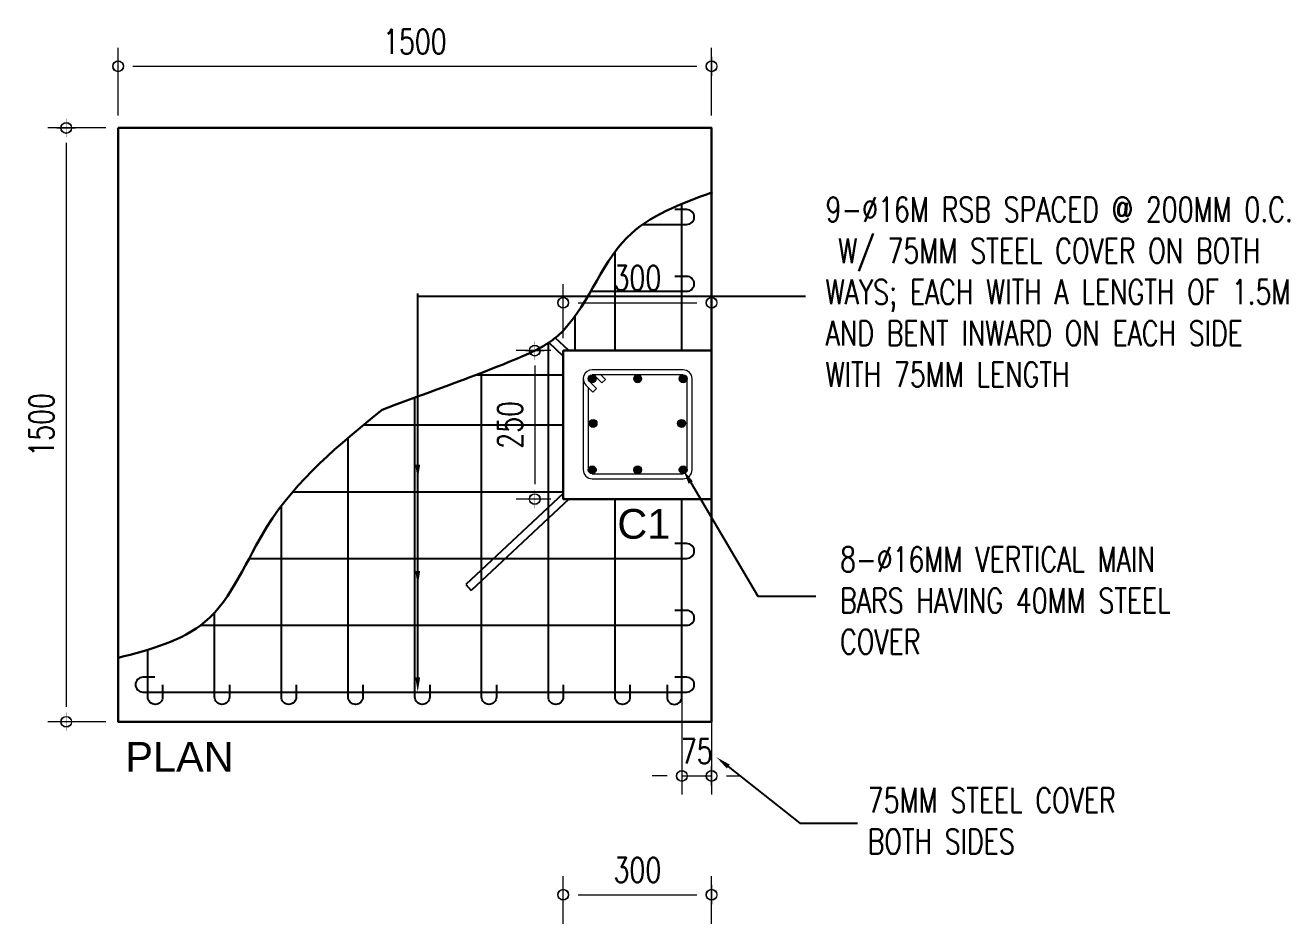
# Model space of a CAD drawing. Header units: millimetres. Extents: x 1634676 to 2568129, y -408635 to -190573.
# Drawn here: x 2465096 to 2467653, y -305683 to -303884 of the extents above; entities that cross this region are included whole.
import ezdxf
from ezdxf import colors
from ezdxf.entities.mleader import LeaderData, LeaderLine
from ezdxf.math import Vec2, Vec3

# ---------------------------------------------------------------- set-up
doc = ezdxf.new("R2010")
doc.units = ezdxf.units.MM
doc.header["$MEASUREMENT"] = 0
doc.linetypes.add('HIDDEN', pattern=[0.375, 0.25, -0.125])
doc.layers.get('0').update_dxf_attribs({"lineweight": 15})
doc.layers.get('Defpoints').update_dxf_attribs({"color": 250})
for name, color, linetype, lineweight in [('ST-ANNOT_A', 74, 'Continuous', 20), ('ST-ANNOT_ALeadLines', 250, 'Continuous', 13), ('ST-COL_E', 6, 'Continuous', 30), ('ST-DIM_E', 250, 'Continuous', 13), ('ST-STL_E', 5, 'Continuous', 25), ('ST-TIES_E', 14, 'Continuous', 15)]:
    doc.layers.add(name, color=color, linetype=linetype, lineweight=lineweight)
doc.styles.add('ARIAL', font='arial.ttf')
doc.styles.add('ST_TEXT', font='romans.shx', dxfattribs={"width": 0.75})
doc.styles.get("Standard").update_dxf_attribs({"font": 'GOTHIC.TTF'})
doc.dimstyles.new('ST_D25', dxfattribs={"dimscale": 25, "dimtxt": 2, "dimasz": 1.2, "dimexe": 1.5, "dimexo": 1, "dimgap": 1, "dimtad": 1, "dimdec": 0, "dimzin": 1, "dimdsep": 46, "dimtxsty": 'ST_TEXT', "dimblk": 'OpenIndicator', "dimcen": 1, "dimclrd": 256, "dimclre": 256, "dimclrt": 7, "dimadec": 0, "dimazin": 0, "dimtfac": 1, "dimtdec": 0, "dimtix": 1, "dimtmove": 2, "dimatfit": 3, "dimldrblk": 'OPEN90', "dimfxl": 0.075, "dimlwd": -1, "dimlwe": -1, "dimarcsym": 0})

# ---------------------------------------------------------------- blocks, each defined once
blk = doc.blocks.new('OpenIndicator')
at = {"layer": 'ST-DIM_E'}
h = blk.add_hatch(color=255, dxfattribs=at)
h.paths.add_polyline_path([(0.35, 0), (0.365, 0, 0.414214), (0, 0.365), (0, 0.35, -0.414214)])
h.paths.add_polyline_path([(0, 0.35), (0, 0.365, 0.414214), (-0.365, 0), (-0.35, 0, -0.414214)])
h.paths.add_polyline_path([(0, -0.35), (0, -0.365, 0.414214), (0.365, 0), (0.35, 0, -0.414214)])
h.paths.add_polyline_path([(-0.35, 0), (-0.365, 0, 0.414214), (0, -0.365), (0, -0.35, -0.414214)])
at = {"layer": 'ST-DIM_E', "color": 255}
blk.add_line((0, 0.634), (0, -0.634), dxfattribs=at)
at = {"layer": 'ST-DIM_E', "color": 255, "const_width": 0.01}
blk.add_lwpolyline([(-0.63, 0), (0.63, 0)], dxfattribs=at)
at = {"layer": 'ST-DIM_E', "color": 255}
for radius in [0.365, 0.35]:
    blk.add_circle((0, 0), radius, dxfattribs=at)
blk = doc.blocks.new('*D1609')
at = {"layer": 'Defpoints', "color": 0, "transparency": 16777216}
for p in [(2466483.6, -304444.4), (2466183.6, -304541.3), (2466483.6, -304541.3)]:
    blk.add_point(p, dxfattribs=at)
at = {"layer": 'ST-DIM_E', "transparency": 16777216}
for p, q in [((2466183.6, -304516.3), (2466183.6, -304406.9)), ((2466483.6, -304516.3), (2466483.6, -304406.9)), ((2466213.6, -304444.4), (2466453.6, -304444.4))]:
    blk.add_line(p, q, dxfattribs=at)
at = {"layer": 'ST-DIM_E', "transparency": 16777216, "xscale": 30, "yscale": 30, "zscale": 30, "rotation": 180}
blk.add_blockref('OpenIndicator', (2466183.6, -304444.4), dxfattribs=at)
at = {"layer": 'ST-DIM_E', "transparency": 16777216, "xscale": 30, "yscale": 30, "zscale": 30}
blk.add_blockref('OpenIndicator', (2466483.6, -304444.4), dxfattribs=at)
at = {"layer": 'ST-DIM_E', "color": 7, "transparency": 16777216, "insert": (2466333.6, -304394.4), "char_height": 50, "attachment_point": 5, "style": 'ST_TEXT'}
blk.add_mtext('300', dxfattribs=at)
blk = doc.blocks.new('_Open90')
at = {"color": 0, "linetype": 'ByBlock', "lineweight": -2}
for p, q in [((0, 0), (-1, 0)), ((-0.5, 0.5), (0, 0)), ((0, 0), (-0.5, -0.5))]:
    blk.add_line(p, q, dxfattribs=at)
blk = doc.blocks.new('*D1610')
at = {"layer": 'Defpoints', "color": 0, "transparency": 16777216}
for p in [(2466183.6, -304541.3), (2466126.1, -304841.3), (2466183.6, -304841.3)]:
    blk.add_point(p, dxfattribs=at)
at = {"layer": 'ST-DIM_E', "transparency": 16777216}
for p, q in [((2466158.6, -304541.3), (2466088.6, -304541.3)), ((2466126.1, -304571.3), (2466126.1, -304811.3)), ((2466158.6, -304841.3), (2466088.6, -304841.3))]:
    blk.add_line(p, q, dxfattribs=at)
at = {"layer": 'ST-DIM_E', "transparency": 16777216, "xscale": 30, "yscale": 30, "zscale": 30}
for p, rotation in [((2466126.1, -304541.3), 90), ((2466126.1, -304841.3), 270)]:
    blk.add_blockref('OpenIndicator', p, dxfattribs=dict(at, rotation=rotation))
at = {"layer": 'ST-DIM_E', "color": 7, "transparency": 16777216, "insert": (2466076.1, -304691.3), "char_height": 50, "attachment_point": 5, "rotation": 90, "style": 'ST_TEXT'}
blk.add_mtext('250', dxfattribs=at)
blk = doc.blocks.new('*D1603')
at = {"layer": 'Defpoints', "color": 0, "transparency": 16777216}
for p in [(2466483.6, -305640.8), (2466183.6, -305737.6), (2466483.6, -305737.6)]:
    blk.add_point(p, dxfattribs=at)
at = {"layer": 'ST-DIM_E', "transparency": 16777216}
for p, q in [((2466183.6, -305712.6), (2466183.6, -305603.3)), ((2466483.6, -305712.6), (2466483.6, -305603.3)), ((2466213.6, -305640.8), (2466453.6, -305640.8))]:
    blk.add_line(p, q, dxfattribs=at)
at = {"layer": 'ST-DIM_E', "transparency": 16777216, "xscale": 30, "yscale": 30, "zscale": 30, "rotation": 180}
blk.add_blockref('OpenIndicator', (2466183.6, -305640.8), dxfattribs=at)
at = {"layer": 'ST-DIM_E', "transparency": 16777216, "xscale": 30, "yscale": 30, "zscale": 30}
blk.add_blockref('OpenIndicator', (2466483.6, -305640.8), dxfattribs=at)
at = {"layer": 'ST-DIM_E', "color": 7, "transparency": 16777216, "insert": (2466333.6, -305590.8), "char_height": 50, "width": 9.672, "attachment_point": 5, "style": 'ST_TEXT'}
blk.add_mtext('300', dxfattribs=at)
blk = doc.blocks.new('*D1604')
at = {"layer": 'Defpoints', "color": 0, "transparency": 16777216}
for p in [(2466483.6, -303966.7), (2465283.6, -304091.3), (2466483.6, -304091.3)]:
    blk.add_point(p, dxfattribs=at)
at = {"layer": 'ST-DIM_E', "transparency": 16777216}
for p, q in [((2465283.6, -304066.3), (2465283.6, -303929.2)), ((2466483.6, -304066.3), (2466483.6, -303929.2)), ((2465313.6, -303966.7), (2466453.6, -303966.7))]:
    blk.add_line(p, q, dxfattribs=at)
at = {"layer": 'ST-DIM_E', "transparency": 16777216, "xscale": 30, "yscale": 30, "zscale": 30, "rotation": 180}
blk.add_blockref('OpenIndicator', (2465283.6, -303966.7), dxfattribs=at)
at = {"layer": 'ST-DIM_E', "transparency": 16777216, "xscale": 30, "yscale": 30, "zscale": 30}
blk.add_blockref('OpenIndicator', (2466483.6, -303966.7), dxfattribs=at)
at = {"layer": 'ST-DIM_E', "color": 7, "transparency": 16777216, "insert": (2465883.6, -303916.7), "char_height": 50, "attachment_point": 5, "style": 'ST_TEXT'}
blk.add_mtext('1500', dxfattribs=at)
blk = doc.blocks.new('*D1606')
at = {"layer": 'Defpoints', "color": 0, "transparency": 16777216}
for p in [(2465283.6, -304091.3), (2465178.6, -305291.3), (2465283.6, -305291.3)]:
    blk.add_point(p, dxfattribs=at)
at = {"layer": 'ST-DIM_E', "transparency": 16777216}
for p, q in [((2465258.6, -304091.3), (2465141.1, -304091.3)), ((2465178.6, -304121.3), (2465178.6, -305261.3)), ((2465258.6, -305291.3), (2465141.1, -305291.3))]:
    blk.add_line(p, q, dxfattribs=at)
at = {"layer": 'ST-DIM_E', "transparency": 16777216, "xscale": 30, "yscale": 30, "zscale": 30}
for p, rotation in [((2465178.6, -304091.3), 90), ((2465178.6, -305291.3), 270)]:
    blk.add_blockref('OpenIndicator', p, dxfattribs=dict(at, rotation=rotation))
at = {"layer": 'ST-DIM_E', "color": 7, "transparency": 16777216, "insert": (2465128.6, -304691.3), "char_height": 50, "attachment_point": 5, "rotation": 90, "style": 'ST_TEXT'}
blk.add_mtext('1500', dxfattribs=at)
blk = doc.blocks.new('*D1607')
at = {"layer": 'Defpoints', "color": 0, "transparency": 16777216}
for p in [(2466423.6, -305139.8), (2466483.6, -305139.8), (2466483.6, -305400.8)]:
    blk.add_point(p, dxfattribs=at)
at = {"layer": 'ST-DIM_E', "transparency": 16777216}
for p, q in [((2466423.6, -305164.8), (2466423.6, -305438.3)), ((2466483.6, -305164.8), (2466483.6, -305438.3)), ((2466393.6, -305400.8), (2466363.6, -305400.8)), ((2466423.6, -305400.8), (2466483.6, -305400.8)), ((2466513.6, -305400.8), (2466543.6, -305400.8))]:
    blk.add_line(p, q, dxfattribs=at)
at = {"layer": 'ST-DIM_E', "transparency": 16777216, "xscale": 30, "yscale": 30, "zscale": 30}
blk.add_blockref('OpenIndicator', (2466423.6, -305400.8), dxfattribs=at)
at = {"layer": 'ST-DIM_E', "transparency": 16777216, "xscale": 30, "yscale": 30, "zscale": 30, "rotation": 180}
blk.add_blockref('OpenIndicator', (2466483.6, -305400.8), dxfattribs=at)
at = {"layer": 'ST-DIM_E', "color": 7, "transparency": 16777216, "insert": (2466453.6, -305350.8), "char_height": 50, "width": 58.929, "attachment_point": 5, "style": 'ST_TEXT'}
blk.add_mtext('75', dxfattribs=at)

msp = doc.modelspace()

# ---------------------------------------------------------------- hatches: boundary and pattern name
at = {"layer": 'ST-TIES_E', "linetype": 'HIDDEN', "ltscale": 2, "true_color": 0xc7c8ca}
h = msp.add_hatch(color=9, dxfattribs=at)
h.dxf.hatch_style = 1
h.paths.add_polyline_path([(2466234.2, -304598.1, 1), (2466250.2, -304598.1, 1)])
h = msp.add_hatch(color=9, dxfattribs=at)
h.dxf.hatch_style = 1
h.paths.add_polyline_path([(2466326.2, -304598.1, 1), (2466342.2, -304598.1, 1)])
h = msp.add_hatch(color=9, dxfattribs=at)
h.dxf.hatch_style = 1
h.paths.add_polyline_path([(2466418.2, -304598.1, 1), (2466434.2, -304598.1, 1)])
h = msp.add_hatch(color=9, dxfattribs=at)
h.dxf.hatch_style = 1
h.paths.add_polyline_path([(2466235.9, -304688.4, 1), (2466251.9, -304688.4, 1)])
h = msp.add_hatch(color=9, dxfattribs=at)
h.dxf.hatch_style = 1
h.paths.add_polyline_path([(2466415, -304688.4, 1), (2466431, -304688.4, 1)])
h = msp.add_hatch(color=9, dxfattribs=at)
h.dxf.hatch_style = 1
h.paths.add_polyline_path([(2466234.2, -304782.1, 1), (2466250.2, -304782.1, 1)])
h = msp.add_hatch(color=9, dxfattribs=at)
h.dxf.hatch_style = 1
h.paths.add_polyline_path([(2466326.2, -304782.1, 1), (2466342.2, -304782.1, 1)])
h = msp.add_hatch(color=9, dxfattribs=at)
h.dxf.hatch_style = 1
h.paths.add_polyline_path([(2466418.2, -304782.1, 1), (2466434.2, -304782.1, 1)])

# ---------------------------------------------------------------- linework, layer by layer
at = {"layer": 'ST-COL_E'}
for points in [[(2465283.6, -304091.3), (2466483.6, -304091.3), (2466483.6, -305291.3), (2465283.6, -305291.3)], [(2466183.6, -304541.3), (2466483.6, -304541.3), (2466483.6, -304841.3), (2466183.6, -304841.3)]]:
    msp.add_lwpolyline(points, close=True, dxfattribs=at)
msp.add_open_spline([(2465817.5, -304660.7), (2466086.6, -304561.3), (2466215, -304515.5), (2466278, -304296.8), (2466421.2, -304244.6), (2466485.2, -304221.3)], degree=3, knots=[0.001731, 0.001731, 0.001731, 0.001731, 0.1534509, 0.3957137, 0.5914432, 0.5914432, 0.5914432, 0.5914432], dxfattribs=at)
msp.add_spline([(2465817.5, -304660.7), (2465584.4, -304897.4), (2465459.2, -305089.4), (2465283.6, -305162.2)], degree=3, dxfattribs=at)
at = {"layer": 'ST-STL_E'}
for p, q in [((2466183.6, -304552.2), (2466154.6, -304525.1)), ((2466195.3, -304541.3), (2466167.6, -304515.5)), ((2466183.6, -304830.3), (2465986.9, -305014.2)), ((2466195.3, -304841.3), (2465997.8, -305025.9)), ((2465986.9, -305014.2), (2465997.8, -305025.9))]:
    msp.add_line(p, q, dxfattribs=at)
for points in [[(2466423.6, -304541.3), (2466423.6, -304244.8)], [(2466288.6, -304541.3), (2466288.6, -304341.6)], [(2466207.6, -304541.3), (2466207.6, -304471.7)], [(2466007.7, -304590.1), (2466183.6, -304590.1)], [(2465779.9, -304691.3), (2466183.6, -304691.3)], [(2465636.7, -304826.3), (2466183.6, -304826.3)]]:
    msp.add_lwpolyline(points, dxfattribs=at)
for points in [[(2466344.7, -304286.3), (2466433.6, -304286.3, 1), (2466433.6, -304256.3), (2466409.1, -304256.3)], [(2466239.4, -304421.3), (2466433.6, -304421.3, 1), (2466433.6, -304391.3), (2466409.1, -304391.3)], [(2466183.6, -305216.8), (2466183.6, -305241.3, -1), (2466153.6, -305241.3), (2466153.6, -304525.8)], [(2466048.6, -305216.8), (2466048.6, -305241.3, -1), (2466018.6, -305241.3), (2466018.6, -304585.9)], [(2465913.6, -305216.8), (2465913.6, -305241.3, -1), (2465883.6, -305241.3), (2465883.6, -304636.3)], [(2465778.6, -305216.8), (2465778.6, -305241.3, -1), (2465748.6, -305241.3), (2465748.6, -304717.5)], [(2465643.6, -305216.8), (2465643.6, -305241.3, -1), (2465613.6, -305241.3), (2465613.6, -304855)], [(2466318.6, -305216.8), (2466318.6, -305241.3, -1), (2466288.6, -305241.3), (2466288.6, -304841.3)], [(2466393.6, -305216.8), (2466393.6, -305241.3, 1), (2466423.6, -305241.3), (2466423.6, -304841.3)], [(2465548.6, -304961.3), (2466433.6, -304961.3, 1), (2466433.6, -304931.3), (2466409.1, -304931.3)], [(2465450.6, -305096.3), (2466433.6, -305096.3, 1), (2466433.6, -305066.3), (2466409.1, -305066.3)], [(2465508.6, -305216.8), (2465508.6, -305241.3, -1), (2465478.6, -305241.3), (2465478.6, -305070.7)], [(2465373.6, -305216.8), (2465373.6, -305241.3, -1), (2465343.6, -305241.3), (2465343.6, -305147.2)], [(2465358, -305201.3), (2465333.6, -305201.3, 1), (2465333.6, -305231.3), (2466433.6, -305231.3, 1), (2466433.6, -305201.3), (2466409.1, -305201.3)]]:
    msp.add_lwpolyline(points, format="xyb", dxfattribs=at)
at = {"layer": 'ST-TIES_E'}
for p, q in [((2466236.5, -304603.7), (2466250.7, -304617.9)), ((2466262, -304606.6), (2466247.8, -304592.4)), ((2466259.6, -304590.1), (2466269.1, -304599.5)), ((2466269.1, -304599.5), (2466262, -304606.6)), ((2466243.6, -304624.9), (2466229.5, -304610.8)), ((2466250.7, -304617.9), (2466243.6, -304624.9)), ((2466242.2, -304790.1), (2466316.7, -304790.1)), ((2466316.7, -304790.1), (2466426.2, -304790.1))]:
    msp.add_line(p, q, dxfattribs=at)
for points in [[(2466426.2, -304580.1), (2466242.2, -304580.1)], [(2466224.2, -304598.1), (2466224.2, -304782.1)], [(2466316.7, -304590.1), (2466242.2, -304590.1)], [(2466426.2, -304590.1), (2466316.7, -304590.1)], [(2466434.2, -304782.1), (2466434.2, -304598.1)], [(2466444.2, -304782.1), (2466444.2, -304598.1)], [(2466234.2, -304615.5), (2466234.2, -304782.1)], [(2466242.2, -304800.1), (2466426.2, -304800.1)]]:
    msp.add_lwpolyline(points, dxfattribs=at)
for centre in [(2466242.2, -304598.1), (2466334.2, -304598.1), (2466334.2, -304598.1), (2466426.2, -304598.1), (2466243.9, -304688.4), (2466243.9, -304688.4), (2466423, -304688.4), (2466423, -304688.4), (2466242.2, -304782.1), (2466334.2, -304782.1), (2466334.2, -304782.1), (2466426.2, -304782.1)]:
    msp.add_circle(centre, 8, dxfattribs=at)
for centre, start, end in [((2466242.2, -304598.1), 90, 225), ((2466426.2, -304598.1), 0, 90), ((2466242.2, -304782.1), 180, 270), ((2466426.2, -304782.1), 270, 0)]:
    msp.add_arc(centre, 18, start, end, dxfattribs=at)

# ---------------------------------------------------------------- texts
at = {"char_height": 60, "attachment_point": 1, "style": 'ARIAL'}
for s, insert in [('C1', (2466293.1, -304861.4)), ('PLAN', (2465298.2, -305332.1))]:
    msp.add_mtext_dynamic_manual_height_columns(s, width=2.452, gutter_width=1, heights=[0], dxfattribs=dict(at, insert=insert))
at = {"layer": 'ST-ANNOT_A', "char_height": 50, "attachment_point": 4, "style": 'ST_TEXT'}
for s, width, heights, insert in [('9-%%C16M RSB SPACED @ 200MM 0.C.  W/ 75MM STEEL COVER ON BOTH WAYS; EACH WITH A LENGTH OF 1.5M AND BENT INWARD ON EACH SIDE WITH 75MM LENGTH', 1031.278, [488.4], (2466714.2, -304422.7)), ('8-%%C16MM VERTICAL MAIN BARS HAVING 40MM STEEL COVER', 854.272, [0], (2466743.6, -305046.3)), ('75MM STEEL COVER\\PBOTH SIDES', 854.272, [0], (2466799.4, -305491.5))]:
    msp.add_mtext_dynamic_manual_height_columns(s, width=width, gutter_width=1, heights=heights, dxfattribs=dict(at, insert=insert))

# ---------------------------------------------------------------- dimensions: what is measured, and where the dimension line sits
at = {"layer": 'ST-DIM_E'}
for base, p1, p2, text, picture, middle in [((2466483.6, -303966.7), (2465283.6, -304091.3), (2466483.6, -304091.3), '1500', '*D1604', (2465883.6, -303916.7)), ((2466483.6, -304444.4), (2466183.6, -304541.3), (2466483.6, -304541.3), '300', '*D1609', (2466333.6, -304394.4)), ((2466483.6, -305400.8), (2466423.6, -305139.8), (2466483.6, -305139.8), '75', '*D1607', (2466453.6, -305350.8)), ((2466483.6, -305640.8), (2466183.6, -305737.6), (2466483.6, -305737.6), '300', '*D1603', (2466333.6, -305590.8))]:
    dim = msp.add_linear_dim(base=base, p1=p1, p2=p2, text=text, dimstyle='ST_D25', dxfattribs=at)
    dim.commit()
    dim.dimension.update_dxf_attribs({"geometry": picture, "text_midpoint": middle})
for base, p1, p2, text, picture, middle in [((2465178.6, -305291.3), (2465283.6, -304091.3), (2465283.6, -305291.3), '1500', '*D1606', (2465128.6, -304691.3)), ((2466126.1, -304841.3), (2466183.6, -304541.3), (2466183.6, -304841.3), '250', '*D1610', (2466076.1, -304691.3))]:
    dim = msp.add_linear_dim(base=base, p1=p1, p2=p2, angle=90, text=text, dimstyle='ST_D25', dxfattribs=at)
    dim.commit()
    dim.dimension.update_dxf_attribs({"geometry": picture, "text_midpoint": middle})

# ---------------------------------------------------------------- leaders
at = {"layer": 'ST-ANNOT_ALeadLines'}
ml = msp.add_multileader_mtext('Standard', dxfattribs=at)
ml.set_content('', color=256)
ml.set_leader_properties()
ml.build(insert=Vec2(0, 0))
ml.multileader.update_dxf_attribs({"dogleg_length": 116.8, "arrow_head_size": 30})
ctx = ml.context
ctx.base_point, ctx.char_height, ctx.arrow_head_size, ctx.landing_gap_size, ctx.plane_origin, ctx.plane_x_axis, ctx.plane_y_axis = Vec3(2465889.4, -304246.1), 180, 30, 90, Vec3(2465869.1, -302900.8), Vec3(0, -1), Vec3(1, 0)
notes = []
notes.append((ctx, [(0, (1, 1, 0), (2465889.4, -304542.9), (0, 1), 116.8, [(0, [(2465889.4, -305016.3)], 0, [])])]))
ctx.mtext.insert, ctx.mtext.text_direction, ctx.mtext.rotation, ctx.mtext.flow_direction = Vec3(2465979.4, -304336.1), Vec3(0, -1), 4.712389, 5
ml = msp.add_multileader_mtext('Standard', dxfattribs=at)
ml.set_content('', color=256)
ml.set_leader_properties()
ml.build(insert=Vec2(0, 0))
ml.multileader.update_dxf_attribs({"dogleg_length": 116.8, "arrow_head_size": 30})
ctx = ml.context
ctx.base_point, ctx.char_height, ctx.arrow_head_size, ctx.landing_gap_size, ctx.plane_origin = Vec3(2466673.5, -304431.2), 180, 30, 90, Vec3(2465427.6, -304812.4)
notes.append((ctx, [(0, (1, 1, 0), (2465889.4, -304431.2), (1, 0), 784.1, [(0, [(2465889.4, -305231.3)], 0, [])])]))
ctx.mtext.insert, ctx.mtext.flow_direction = Vec3(2466763.5, -304341.2), 5
ml = msp.add_multileader_mtext('Standard', dxfattribs=at)
ml.set_content('', color=256)
ml.set_leader_properties()
ml.build(insert=Vec2(0, 0))
ml.multileader.update_dxf_attribs({"dogleg_length": 116.8, "arrow_head_size": 30})
ctx = ml.context
ctx.base_point, ctx.char_height, ctx.arrow_head_size, ctx.landing_gap_size, ctx.plane_origin, ctx.plane_x_axis, ctx.plane_y_axis = Vec3(2465889.4, -304426.1), 180, 30, 90, Vec3(2465869.1, -303080.8), Vec3(0, -1), Vec3(1, 0)
notes.append((ctx, [(0, (1, 1, 0), (2465889.4, -304722.9), (0, 1), 116.8, [(0, [(2465889.4, -304801.6)], 0, [])])]))
ctx.mtext.insert, ctx.mtext.text_direction, ctx.mtext.rotation, ctx.mtext.flow_direction = Vec3(2465979.4, -304516.1), Vec3(0, -1), 4.712389, 5
ml = msp.add_multileader_mtext('Standard', dxfattribs=at)
ml.set_content('', color=256)
ml.set_leader_properties()
ml.build(insert=Vec2(0, 0))
ml.multileader.update_dxf_attribs({"dogleg_length": 0.36, "arrow_head_size": 30})
ctx = ml.context
ctx.base_point, ctx.char_height, ctx.arrow_head_size, ctx.landing_gap_size, ctx.plane_origin = Vec3(2466694.3, -305037.5), 180, 30, 90, Vec3(2468272.1, -305189.1)
notes.append((ctx, [(0, (1, 1, 0), (2466577.5, -305037.5), (1, 0), 116.8, [(0, [(2466426.2, -304782.1)], 0, [])])]))
ctx.mtext.insert, ctx.mtext.flow_direction = Vec3(2466784.3, -304947.5), 5
ml = msp.add_multileader_mtext('Standard', dxfattribs=at)
ml.set_content('', color=256)
ml.set_leader_properties()
ml.build(insert=Vec2(0, 0))
ml.multileader.update_dxf_attribs({"dogleg_length": 0.36, "arrow_head_size": 30})
ctx = ml.context
ctx.base_point, ctx.char_height, ctx.arrow_head_size, ctx.landing_gap_size, ctx.plane_origin = Vec3(2466778.7, -305496.5), 180, 30, 90, Vec3(2468786.5, -305770.1)
notes.append((ctx, [(0, (1, 1, 0), (2466661.9, -305496.5), (1, 0), 116.8, [(0, [(2466493.9, -305363.1)], 0, [])])]))
ctx.mtext.insert, ctx.mtext.flow_direction = Vec3(2466868.7, -305406.5), 5
for ctx, leaders in notes:
    for number, flags, end, landing, length, lines in leaders:
        leader = LeaderData()
        leader.index, (leader.has_last_leader_line, leader.has_dogleg_vector, leader.attachment_direction) = number, flags
        leader.last_leader_point, leader.dogleg_vector, leader.dogleg_length = Vec3(end), Vec3(landing), length
        for number, points, colour, breaks in lines:
            line = LeaderLine()
            line.index, line.vertices, line.color, line.breaks = number, Vec3.list(points), colors.encode_raw_color(colour), breaks
            leader.lines.append(line)
        ctx.leaders.append(leader)

doc.saveas('drawing.dxf')
